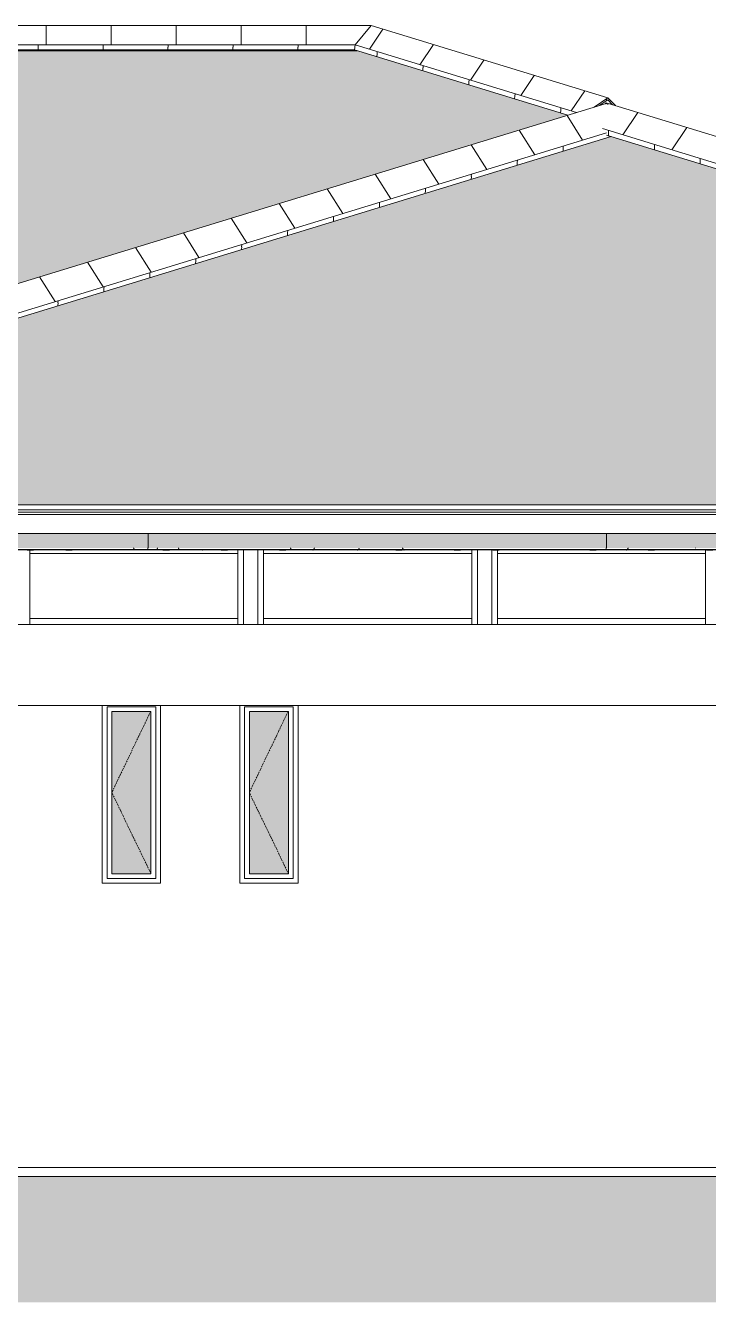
# Model space of a CAD drawing. Header units: millimetres. Extents: x -35517 to 139323, y -3702 to 5999.
# Drawn here: x 82137 to 85712, y -743 to 5938 of the extents above; entities that cross this region are included whole.
import ezdxf

# ---------------------------------------------------------------- set-up
doc = ezdxf.new("R2010")
doc.units = ezdxf.units.MM
doc.linetypes.add('Center', pattern=[31.75, 6.35, -4.7625, 15.875, -4.7625])
for name, color, linetype, lineweight in [('A-DETL-GENF', 92, 'Continuous', 5), ('A-DETL-THIN', 151, 'Continuous', 5), ('A-GLAZ', 151, 'Continuous', 5), ('A-GLAZ-CWMG', 51, 'Continuous', 5), ('A-ROOF', 132, 'Continuous', 9), ('A-ROOF-OTLN', 132, 'Continuous', 5), ('A-ROOF-PATT', 132, 'Continuous', 9), ('A-WALL', 113, 'Continuous', 9), ('C-TOPO', 7, 'Continuous', 5), ('I-WALL', 2, 'Continuous', 9), ('S-COLS', 52, 'Continuous', 5)]:
    doc.layers.add(name, color=color, linetype=linetype, lineweight=lineweight)

# ---------------------------------------------------------------- blocks, each defined once
blk = doc.blocks.new('Durowin 949 x 305 - NCS6 - NCS6-1327012-GENERAL WEST ELEVATION')
at = {"layer": 'A-GLAZ'}
blk.add_hatch(color=256, dxfattribs=at).paths.add_polyline_path([(-7178.2, 1500), (-6973.2, 1500), (-6973.2, 2349), (-7178.2, 2349), (-7178.2, 1705)])
for p, q in [((-7203.2, 1475), (-7203.2, 2374)), ((-7203.2, 2374), (-6948.2, 2374)), ((-7178.2, 2349), (-6973.2, 2349)), ((-7178.2, 1500), (-7178.2, 2349)), ((-6973.2, 2349), (-6973.2, 1500)), ((-6948.2, 2374), (-6948.2, 1475)), ((-6948.2, 1475), (-7203.2, 1475)), ((-6973.2, 1500), (-7178.2, 1500))]:
    blk.add_line(p, q, dxfattribs=at)
at = {"layer": 'A-GLAZ', "linetype": 'Center'}
for p in [(-6975.3, 2349), (-6973.2, 1500)]:
    blk.add_line(p, (-7178.2, 1924.5), dxfattribs=at)
blk = doc.blocks.new('FP_346-GENERAL WEST ELEVATION')
at = {"layer": 'A-ROOF-OTLN'}
blk.add_line((-11071.2, 3195), (1891.8, 3195), dxfattribs=at)
at = {"layer": 'A-ROOF-PATT', "lineweight": 5}
for p, q in [((-11077.9, 3197), (1898.5, 3197)), ((-7621.6, 3193.9), (-7588.1, 3193.9)), ((-7418.4, 3193.9), (-7384.9, 3193.9)), ((-7298.7, 3193.9), (-7298.9, 3193.8)), ((-7298.5, 3193.9), (-7298.7, 3193.9)), ((-7298.3, 3193.9), (-7298.5, 3193.9)), ((-7298.1, 3194), (-7298.3, 3193.9)), ((-7297.9, 3194.1), (-7298.1, 3194)), ((-7297.7, 3194.1), (-7297.9, 3194.1)), ((-7297.5, 3194.2), (-7297.7, 3194.1)), ((-7297.3, 3194.3), (-7297.5, 3194.2)), ((-7297.2, 3194.5), (-7297.3, 3194.3)), ((-7297, 3194.6), (-7297.2, 3194.5)), ((-7296.8, 3194.7), (-7297, 3194.6)), ((-7296.6, 3194.9), (-7296.8, 3194.7)), ((-7296.4, 3195.1), (-7296.6, 3194.9)), ((-7296.2, 3195.2), (-7296.4, 3195.1)), ((-7296, 3195.4), (-7296.2, 3195.2)), ((-7295.8, 3195.6), (-7296, 3195.4)), ((-7295.6, 3195.8), (-7295.8, 3195.6)), ((-7295.4, 3196.1), (-7295.6, 3195.8)), ((-7295.3, 3196.3), (-7295.4, 3196.1)), ((-7295.1, 3196.5), (-7295.3, 3196.3)), ((-7294.9, 3196.8), (-7295.1, 3196.5)), ((-7294.7, 3197), (-7294.9, 3196.8)), ((-7063.8, 3204.1), (-7064, 3204.5)), ((-7063.6, 3203.8), (-7063.8, 3204.1)), ((-7063.5, 3203.4), (-7063.6, 3203.8)), ((-7063.3, 3203), (-7063.5, 3203.4)), ((-7063.1, 3202.6), (-7063.3, 3203)), ((-7062.9, 3202.3), (-7063.1, 3202.6)), ((-7062.7, 3201.9), (-7062.9, 3202.3)), ((-7062.5, 3201.6), (-7062.7, 3201.9)), ((-7062.3, 3201.2), (-7062.5, 3201.6)), ((-7062.1, 3200.9), (-7062.3, 3201.2)), ((-7061.9, 3200.5), (-7062.1, 3200.9)), ((-7061.7, 3200.2), (-7061.9, 3200.5)), ((-7061.5, 3199.8), (-7061.7, 3200.2)), ((-7061.4, 3199.5), (-7061.5, 3199.8)), ((-7061.2, 3199.2), (-7061.4, 3199.5)), ((-7061, 3198.8), (-7061.2, 3199.2)), ((-7060.8, 3198.5), (-7061, 3198.8)), ((-7060.6, 3198.2), (-7060.8, 3198.5)), ((-7060.4, 3197.9), (-7060.6, 3198.2)), ((-7060.2, 3197.6), (-7060.4, 3197.9)), ((-7060, 3197.4), (-7060.2, 3197.6)), ((-7059.8, 3197.1), (-7060, 3197.4)), ((-7059.6, 3196.8), (-7059.8, 3197.1)), ((-7059.4, 3196.6), (-7059.6, 3196.8)), ((-7059.2, 3196.3), (-7059.4, 3196.6)), ((-7059.1, 3196.1), (-7059.2, 3196.3)), ((-7058.9, 3195.9), (-7059.1, 3196.1)), ((-7058.7, 3195.7), (-7058.9, 3195.9)), ((-7058.5, 3195.5), (-7058.7, 3195.7)), ((-7058.3, 3195.3), (-7058.5, 3195.5)), ((-7058.1, 3195.1), (-7058.3, 3195.3)), ((-7057.9, 3194.9), (-7058.1, 3195.1)), ((-7057.7, 3194.8), (-7057.9, 3194.9)), ((-7057.5, 3194.6), (-7057.7, 3194.8)), ((-7057.3, 3194.5), (-7057.5, 3194.6)), ((-7057.1, 3194.4), (-7057.3, 3194.5)), ((-7056.9, 3194.2), (-7057.1, 3194.4)), ((-7056.8, 3194.2), (-7056.9, 3194.2)), ((-7056.6, 3194.1), (-7056.8, 3194.2)), ((-7056.4, 3194), (-7056.6, 3194.1)), ((-7056.2, 3193.9), (-7056.4, 3194)), ((-7056, 3193.9), (-7056.2, 3193.9)), ((-7055.8, 3193.9), (-7056, 3193.9)), ((-7055.6, 3193.8), (-7055.8, 3193.9)), ((-6989.7, 3197), (-6989.7, 3204.5)), ((-6945.7, 3194.2), (-6945.9, 3194.1)), ((-6945.5, 3194.3), (-6945.7, 3194.2)), ((-6945.3, 3194.4), (-6945.5, 3194.3)), ((-6945.1, 3194.5), (-6945.3, 3194.4)), ((-6944.9, 3194.7), (-6945.1, 3194.5)), ((-6944.7, 3194.8), (-6944.9, 3194.7)), ((-6944.6, 3195), (-6944.7, 3194.8)), ((-6944.4, 3195.1), (-6944.6, 3195)), ((-6944.2, 3195.3), (-6944.4, 3195.1)), ((-6944, 3195.5), (-6944.2, 3195.3)), ((-6943.8, 3195.7), (-6944, 3195.5)), ((-6943.6, 3195.9), (-6943.8, 3195.7)), ((-6943.4, 3196.2), (-6943.6, 3195.9)), ((-6943.2, 3196.4), (-6943.4, 3196.2)), ((-6943, 3196.6), (-6943.2, 3196.4)), ((-6942.8, 3196.9), (-6943, 3196.6)), ((-6942.7, 3197.1), (-6942.8, 3196.9)), ((-6942.5, 3197.4), (-6942.7, 3197.1)), ((-6942.3, 3197.7), (-6942.5, 3197.4)), ((-6942.1, 3198), (-6942.3, 3197.7)), ((-6941.9, 3198.3), (-6942.1, 3198)), ((-6941.7, 3198.6), (-6941.9, 3198.3)), ((-6941.5, 3198.9), (-6941.7, 3198.6)), ((-6941.3, 3199.2), (-6941.5, 3198.9)), ((-6941.1, 3199.5), (-6941.3, 3199.2)), ((-6940.9, 3199.9), (-6941.1, 3199.5)), ((-6940.8, 3200.2), (-6940.9, 3199.9)), ((-6940.6, 3200.5), (-6940.8, 3200.2)), ((-6940.4, 3200.9), (-6940.6, 3200.5)), ((-6940.2, 3201.2), (-6940.4, 3200.9)), ((-6940, 3201.6), (-6940.2, 3201.2)), ((-6939.8, 3201.9), (-6940, 3201.6)), ((-6939.6, 3202.3), (-6939.8, 3201.9)), ((-6939.4, 3202.7), (-6939.6, 3202.3)), ((-6939.2, 3203), (-6939.4, 3202.7)), ((-6939.1, 3203.4), (-6939.2, 3203)), ((-6938.9, 3203.8), (-6939.1, 3203.4)), ((-6938.7, 3204.1), (-6938.9, 3203.8)), ((-6938.5, 3204.5), (-6938.7, 3204.1)), ((-6910.4, 3193.9), (-6876.9, 3193.9)), ((-6829.2, 3204.1), (-6829.4, 3204.5)), ((-6829, 3203.8), (-6829.2, 3204.1)), ((-6828.8, 3203.4), (-6829, 3203.8)), ((-6828.6, 3203), (-6828.8, 3203.4)), ((-6828.5, 3202.7), (-6828.6, 3203)), ((-6828.3, 3202.3), (-6828.5, 3202.7)), ((-6828.1, 3202), (-6828.3, 3202.3)), ((-6827.9, 3201.6), (-6828.1, 3202)), ((-6827.7, 3201.3), (-6827.9, 3201.6)), ((-6827.5, 3200.9), (-6827.7, 3201.3)), ((-6705.3, 3194.4), (-6705.5, 3194.6)), ((-6705.1, 3194.3), (-6705.3, 3194.4)), ((-6704.9, 3194.2), (-6705.1, 3194.3)), ((-6704.8, 3194.1), (-6704.9, 3194.2)), ((-6704.6, 3194.1), (-6704.8, 3194.1)), ((-6704.4, 3194), (-6704.6, 3194.1)), ((-6704.2, 3193.9), (-6704.4, 3194)), ((-6704, 3193.9), (-6704.2, 3193.9)), ((-6703.8, 3193.9), (-6704, 3193.9)), ((-6703.6, 3193.8), (-6703.8, 3193.9)), ((-6605.6, 3193.9), (-6572.1, 3193.9)), ((-6300.8, 3193.9), (-6267.3, 3193.9)), ((-6242.6, 3204.1), (-6242.8, 3204.5)), ((-6242.4, 3203.8), (-6242.6, 3204.1)), ((-6242.2, 3203.4), (-6242.4, 3203.8)), ((-6242, 3203), (-6242.2, 3203.4)), ((-6241.9, 3202.7), (-6242, 3203)), ((-6241.7, 3202.3), (-6241.9, 3202.7)), ((-6241.5, 3201.9), (-6241.7, 3202.3)), ((-6241.3, 3201.6), (-6241.5, 3201.9)), ((-6241.1, 3201.2), (-6241.3, 3201.6)), ((-6240.9, 3200.9), (-6241.1, 3201.2)), ((-6240.7, 3200.5), (-6240.9, 3200.9)), ((-6240.5, 3200.2), (-6240.7, 3200.5)), ((-6240.3, 3199.8), (-6240.5, 3200.2)), ((-6240.1, 3199.5), (-6240.3, 3199.8)), ((-6239.9, 3199.2), (-6240.1, 3199.5)), ((-6239.8, 3198.9), (-6239.9, 3199.2)), ((-6239.6, 3198.6), (-6239.8, 3198.9)), ((-6239.4, 3198.3), (-6239.6, 3198.6)), ((-6239.2, 3198), (-6239.4, 3198.3)), ((-6239, 3197.7), (-6239.2, 3198)), ((-6238.8, 3197.4), (-6239, 3197.7)), ((-6238.6, 3197.1), (-6238.8, 3197.4)), ((-6238.4, 3196.8), (-6238.6, 3197.1)), ((-6238.2, 3196.6), (-6238.4, 3196.8)), ((-6238, 3196.4), (-6238.2, 3196.6)), ((-6237.8, 3196.1), (-6238, 3196.4)), ((-6237.7, 3195.9), (-6237.8, 3196.1)), ((-6237.5, 3195.7), (-6237.7, 3195.9)), ((-6237.3, 3195.5), (-6237.5, 3195.7)), ((-6237.1, 3195.3), (-6237.3, 3195.5)), ((-6236.9, 3195.1), (-6237.1, 3195.3)), ((-6236.7, 3194.9), (-6236.9, 3195.1)), ((-6236.5, 3194.8), (-6236.7, 3194.9)), ((-6236.3, 3194.6), (-6236.5, 3194.8)), ((-6236.1, 3194.5), (-6236.3, 3194.6)), ((-6235.9, 3194.4), (-6236.1, 3194.5)), ((-6235.7, 3194.3), (-6235.9, 3194.4)), ((-6235.6, 3194.2), (-6235.7, 3194.3)), ((-6235.4, 3194.1), (-6235.6, 3194.2)), ((-6235.2, 3194), (-6235.4, 3194.1)), ((-6125.5, 3193.9), (-6125.7, 3193.8)), ((-6125.3, 3193.9), (-6125.5, 3193.9)), ((-6125.1, 3193.9), (-6125.3, 3193.9)), ((-6124.9, 3194), (-6125.1, 3193.9)), ((-6124.7, 3194.1), (-6124.9, 3194)), ((-6124.5, 3194.2), (-6124.7, 3194.1)), ((-6124.3, 3194.2), (-6124.5, 3194.2)), ((-6124.2, 3194.4), (-6124.3, 3194.2)), ((-6124, 3194.5), (-6124.2, 3194.4)), ((-6123.8, 3194.6), (-6124, 3194.5)), ((-6123.6, 3194.8), (-6123.8, 3194.6)), ((-6123.4, 3194.9), (-6123.6, 3194.8)), ((-6123.2, 3195.1), (-6123.4, 3194.9)), ((-6123, 3195.3), (-6123.2, 3195.1)), ((-6122.8, 3195.5), (-6123, 3195.3)), ((-6122.6, 3195.7), (-6122.8, 3195.5)), ((-6122.4, 3195.9), (-6122.6, 3195.7)), ((-6122.2, 3196.1), (-6122.4, 3195.9)), ((-6122, 3196.3), (-6122.2, 3196.1)), ((-6121.9, 3196.6), (-6122, 3196.3)), ((-6121.7, 3196.8), (-6121.9, 3196.6)), ((-6121.5, 3197.1), (-6121.7, 3196.8)), ((-6121.3, 3197.4), (-6121.5, 3197.1)), ((-6121.1, 3197.6), (-6121.3, 3197.4)), ((-6120.9, 3197.9), (-6121.1, 3197.6)), ((-6120.7, 3198.2), (-6120.9, 3197.9)), ((-6120.5, 3198.5), (-6120.7, 3198.2)), ((-6120.3, 3198.8), (-6120.5, 3198.5)), ((-6120.1, 3199.2), (-6120.3, 3198.8)), ((-6119.9, 3199.5), (-6120.1, 3199.2)), ((-6119.7, 3199.8), (-6119.9, 3199.5)), ((-6119.6, 3200.2), (-6119.7, 3199.8)), ((-6119.4, 3200.5), (-6119.6, 3200.2)), ((-6119.2, 3200.9), (-6119.4, 3200.5)), ((-6119, 3201.2), (-6119.2, 3200.9)), ((-6118.8, 3201.6), (-6119, 3201.2)), ((-6118.6, 3201.9), (-6118.8, 3201.6)), ((-6118.4, 3202.3), (-6118.6, 3201.9)), ((-6118.2, 3202.6), (-6118.4, 3202.3)), ((-6118, 3203), (-6118.2, 3202.6)), ((-6117.8, 3203.4), (-6118, 3203)), ((-6117.6, 3203.8), (-6117.8, 3203.4)), ((-6117.5, 3204.1), (-6117.6, 3203.8)), ((-6117.3, 3204.5), (-6117.5, 3204.1)), ((-5890.9, 3193.9), (-5891.1, 3193.8)), ((-5890.7, 3193.9), (-5890.9, 3193.9)), ((-5890.5, 3193.9), (-5890.7, 3193.9)), ((-5890.3, 3194), (-5890.5, 3193.9)), ((-5890.1, 3194.1), (-5890.3, 3194)), ((-5889.9, 3194.2), (-5890.1, 3194.1)), ((-5889.7, 3194.2), (-5889.9, 3194.2)), ((-5889.5, 3194.4), (-5889.7, 3194.2)), ((-5889.3, 3194.5), (-5889.5, 3194.4)), ((-5889.1, 3194.6), (-5889.3, 3194.5)), ((-5889, 3194.8), (-5889.1, 3194.6)), ((-5888.8, 3194.9), (-5889, 3194.8)), ((-5888.6, 3195.1), (-5888.8, 3194.9)), ((-5888.4, 3195.3), (-5888.6, 3195.1)), ((-5888.2, 3195.4), (-5888.4, 3195.3)), ((-5888, 3195.6), (-5888.2, 3195.4)), ((-5887.8, 3195.9), (-5888, 3195.6)), ((-5887.6, 3196.1), (-5887.8, 3195.9)), ((-5887.4, 3196.3), (-5887.6, 3196.1)), ((-5887.2, 3196.6), (-5887.4, 3196.3)), ((-5887, 3196.8), (-5887.2, 3196.6)), ((-5886.9, 3197.1), (-5887, 3196.8)), ((-5886.7, 3197.3), (-5886.9, 3197.1)), ((-5886.5, 3197.6), (-5886.7, 3197.3)), ((-5886.3, 3197.9), (-5886.5, 3197.6)), ((-5886.1, 3198.2), (-5886.3, 3197.9)), ((-5885.9, 3198.5), (-5886.1, 3198.2)), ((-5885.7, 3198.8), (-5885.9, 3198.5)), ((-5885.5, 3199.1), (-5885.7, 3198.8)), ((-5885.3, 3199.5), (-5885.5, 3199.1)), ((-5885.1, 3199.8), (-5885.3, 3199.5)), ((-5884.9, 3200.1), (-5885.1, 3199.8)), ((-5884.8, 3200.5), (-5884.9, 3200.1)), ((-5884.6, 3200.8), (-5884.8, 3200.5)), ((-5884.4, 3201.2), (-5884.6, 3200.8)), ((-5884.2, 3201.5), (-5884.4, 3201.2)), ((-5884, 3201.9), (-5884.2, 3201.5)), ((-5883.8, 3202.2), (-5884, 3201.9)), ((-5883.6, 3202.6), (-5883.8, 3202.2)), ((-5883.4, 3203), (-5883.6, 3202.6)), ((-5883.2, 3203.3), (-5883.4, 3203)), ((-5691.2, 3193.9), (-5657.7, 3193.9)), ((-5656, 3204.1), (-5656.2, 3204.5)), ((-5655.8, 3203.8), (-5656, 3204.1)), ((-5655.6, 3203.4), (-5655.8, 3203.8)), ((-5655.5, 3203), (-5655.6, 3203.4)), ((-5655.3, 3202.6), (-5655.5, 3203)), ((-5655.1, 3202.3), (-5655.3, 3202.6)), ((-5654.9, 3201.9), (-5655.1, 3202.3)), ((-5654.7, 3201.6), (-5654.9, 3201.9)), ((-5654.5, 3201.2), (-5654.7, 3201.6)), ((-5654.3, 3200.9), (-5654.5, 3201.2)), ((-5654.1, 3200.5), (-5654.3, 3200.9)), ((-5653.9, 3200.2), (-5654.1, 3200.5)), ((-5653.7, 3199.8), (-5653.9, 3200.2)), ((-5653.5, 3199.5), (-5653.7, 3199.8)), ((-5653.3, 3199.2), (-5653.5, 3199.5)), ((-5653.2, 3198.8), (-5653.3, 3199.2)), ((-5653, 3198.5), (-5653.2, 3198.8)), ((-5652.8, 3198.2), (-5653, 3198.5)), ((-5652.6, 3197.9), (-5652.8, 3198.2)), ((-5652.4, 3197.6), (-5652.6, 3197.9)), ((-5652.2, 3197.4), (-5652.4, 3197.6)), ((-5652, 3197.1), (-5652.2, 3197.4)), ((-5651.8, 3196.8), (-5652, 3197.1)), ((-5651.6, 3196.6), (-5651.8, 3196.8)), ((-5651.4, 3196.3), (-5651.6, 3196.6)), ((-5651.2, 3196.1), (-5651.4, 3196.3)), ((-5651.1, 3195.9), (-5651.2, 3196.1)), ((-5650.9, 3195.7), (-5651.1, 3195.9)), ((-5650.7, 3195.5), (-5650.9, 3195.7)), ((-5650.5, 3195.3), (-5650.7, 3195.5)), ((-5650.3, 3195.1), (-5650.5, 3195.3)), ((-5650.1, 3194.9), (-5650.3, 3195.1)), ((-5649.9, 3194.8), (-5650.1, 3194.9)), ((-5649.7, 3194.6), (-5649.9, 3194.8)), ((-5649.5, 3194.5), (-5649.7, 3194.6)), ((-5649.3, 3194.4), (-5649.5, 3194.5)), ((-5649.1, 3194.2), (-5649.3, 3194.4)), ((-5648.9, 3194.2), (-5649.1, 3194.2)), ((-5648.8, 3194.1), (-5648.9, 3194.2)), ((-5648.6, 3194), (-5648.8, 3194.1)), ((-5648.4, 3193.9), (-5648.6, 3194)), ((-5648.2, 3193.9), (-5648.4, 3193.9)), ((-5648, 3193.9), (-5648.2, 3193.9)), ((-5647.8, 3193.8), (-5648, 3193.9)), ((-5386.4, 3193.9), (-5352.9, 3193.9)), ((-5183.2, 3193.9), (-5149.7, 3193.9)), ((-4675.2, 3193.9), (-4641.7, 3193.9)), ((-4589.7, 3197), (-4589.7, 3204.5)), ((-4483, 3193.9), (-4483.2, 3193.8)), ((-4482.9, 3193.9), (-4483, 3193.9)), ((-4482.7, 3193.9), (-4482.9, 3193.9)), ((-4482.5, 3194), (-4482.7, 3193.9)), ((-4482.3, 3194.1), (-4482.5, 3194)), ((-4482.1, 3194.2), (-4482.3, 3194.1)), ((-4481.9, 3194.2), (-4482.1, 3194.2)), ((-4481.7, 3194.4), (-4481.9, 3194.2)), ((-4481.5, 3194.5), (-4481.7, 3194.4)), ((-4481.3, 3194.6), (-4481.5, 3194.5)), ((-4481.1, 3194.8), (-4481.3, 3194.6)), ((-4480.9, 3194.9), (-4481.1, 3194.8)), ((-4480.7, 3195.1), (-4480.9, 3194.9)), ((-4480.6, 3195.3), (-4480.7, 3195.1)), ((-4480.4, 3195.5), (-4480.6, 3195.3)), ((-4480.2, 3195.7), (-4480.4, 3195.5)), ((-4480, 3195.9), (-4480.2, 3195.7)), ((-4479.8, 3196.1), (-4480, 3195.9)), ((-4479.6, 3196.3), (-4479.8, 3196.1)), ((-4479.4, 3196.6), (-4479.6, 3196.3)), ((-4479.2, 3196.8), (-4479.4, 3196.6)), ((-4479, 3197.1), (-4479.2, 3196.8)), ((-4478.8, 3197.4), (-4479, 3197.1)), ((-4478.6, 3197.6), (-4478.8, 3197.4)), ((-4478.5, 3197.9), (-4478.6, 3197.6)), ((-4478.3, 3198.2), (-4478.5, 3197.9)), ((-4478.1, 3198.5), (-4478.3, 3198.2)), ((-4477.9, 3198.8), (-4478.1, 3198.5)), ((-4477.7, 3199.2), (-4477.9, 3198.8)), ((-4477.5, 3199.5), (-4477.7, 3199.2)), ((-4477.3, 3199.8), (-4477.5, 3199.5)), ((-4477.1, 3200.2), (-4477.3, 3199.8)), ((-4476.9, 3200.5), (-4477.1, 3200.2)), ((-4476.7, 3200.9), (-4476.9, 3200.5)), ((-4476.5, 3201.2), (-4476.7, 3200.9)), ((-4476.3, 3201.6), (-4476.5, 3201.2)), ((-4476.2, 3201.9), (-4476.3, 3201.6)), ((-4476, 3202.3), (-4476.2, 3201.9)), ((-4475.8, 3202.6), (-4476, 3202.3)), ((-4475.6, 3203), (-4475.8, 3202.6)), ((-4475.4, 3203.4), (-4475.6, 3203)), ((-4475.2, 3203.8), (-4475.4, 3203.4)), ((-4475, 3204.1), (-4475.2, 3203.8)), ((-4474.8, 3204.5), (-4475, 3204.1)), ((-4370.4, 3193.9), (-4336.9, 3193.9)), ((-4122.9, 3204.5), (-4123, 3204.3)), ((-4065.6, 3193.9), (-4032.1, 3193.9))]:
    blk.add_line(p, q, dxfattribs=at)
blk = doc.blocks.new('Rectangular Mullion - Sheerclip 15 - 75x50 Aluminium Top and Side A Edge Frame-V371-GENERAL WEST ELEVATION')
at = {"layer": 'A-GLAZ-CWMG'}
for p, q in [((-5159, 3175), (-5159, 3195.3)), ((-5159, 3175), (-4069.5, 3175)), ((-4069.5, 3195.3), (-4069.5, 3175))]:
    blk.add_line(p, q, dxfattribs=at)
blk = doc.blocks.new('Rectangular Mullion - Sheerclip 15 - 75x50 Aluminium Top and Side A Edge Frame-1463168-GENERAL WEST ELEVATION')
at = {"layer": 'A-GLAZ-CWMG'}
for p, q in [((-260.7, 2805), (-260.7, 2835)), ((-260.7, 2835), (828.8, 2835)), ((828.8, 2835), (828.8, 2805))]:
    blk.add_line(p, q, dxfattribs=at)
blk = doc.blocks.new('Rectangular Mullion - 30x75-V369-GENERAL WEST ELEVATION')
at = {"layer": 'A-GLAZ-CWMG'}
blk.add_line((-2709.9, 3175), (-2709.9, 2835), dxfattribs=at)
blk = doc.blocks.new('Rectangular Mullion - 30x75-V370-GENERAL WEST ELEVATION')
at = {"layer": 'A-GLAZ-CWMG'}
blk.add_line((-1620.3, 2835), (-1620.3, 3175), dxfattribs=at)
blk = doc.blocks.new('Rectangular Mullion - 30x75-V372-GENERAL WEST ELEVATION')
at = {"layer": 'A-GLAZ-CWMG'}
for p, q in [((-6413.6, 3195.3), (-6413.6, 2805)), ((-6383.6, 3175), (-6383.6, 2835))]:
    blk.add_line(p, q, dxfattribs=at)
blk = doc.blocks.new('Rectangular Mullion - 30x75-V373-GENERAL WEST ELEVATION')
at = {"layer": 'A-GLAZ-CWMG'}
for p, q in [((-5294, 2835), (-5294, 3175)), ((-5264, 2805), (-5264, 3195.3))]:
    blk.add_line(p, q, dxfattribs=at)
blk = doc.blocks.new('Rectangular Mullion - Sheerclip 15 - 75x50 Aluminium Top and Side A Edge Frame-V374-GENERAL WEST ELEVATION')
at = {"layer": 'A-GLAZ-CWMG'}
for p, q in [((-7608.2, 3175), (-7608.2, 3195)), ((-7608.2, 3175), (-6518.6, 3175)), ((-6518.6, 3195.3), (-6518.6, 3175))]:
    blk.add_line(p, q, dxfattribs=at)

msp = doc.modelspace()

# ---------------------------------------------------------------- hatches: boundary and pattern name
at = {"layer": 'A-DETL-GENF'}
h = msp.add_hatch(dxfattribs=at)
h.set_pattern_fill('FP_114', style=0, pattern_type=2)
h.set_pattern_definition([(45, (175660.06, 31652.85), (0, 179.99969), [127.279, -127.279]), (45, (175690.06, 31622.85), (0, 179.99969), [127.279, -127.279]), (45, (175720.06, 31592.85), (0, 179.99969), [127.279, -127.279]), (315, (175750.06, 31592.85), (179.99969, 0), [127.279, -127.279]), (315, (175780.06, 31622.85), (179.99969, 0), [127.279, -127.279]), (315, (175810.06, 31652.85), (179.99969, 0), [127.279, -127.279])])
h.paths.add_polyline_path([(77196.2, -743.3), (93854.7, -743.3), (93854.7, -1.9), (86946.8, -85), (76198.4, -85), (73994.5, 8.6), (72753.3, 65.1), (69933.7, 163.6), (66275.3, 163.6), (66223.2, 162.2), (66223.2, -743.3), (77131.2, -743.3)])
at = {"layer": 'A-ROOF-PATT', "lineweight": 5}
h = msp.add_hatch(dxfattribs=at)
h.set_pattern_fill('FP_102', color=256, style=0, pattern_type=2)
h.set_pattern_definition([(90, (79185.16, 5887.8), (-340, 2e-14), [])])
h.paths.add_polyline_path([(83492.9, 5837.3), (83861.8, 5837.3), (83945.9, 5938.3), (74424.4, 5938.3), (74424.4, 5837.3), (81765.9, 5837.3)])
h = msp.add_hatch(dxfattribs=at)
h.set_pattern_fill('FP_113', color=256, style=0, pattern_type=2)
h.set_pattern_definition([(56.095, (84500.75, 5705.3), (-318.35, 0.002), [])])
h.paths.add_polyline_path([(85020.6, 5483), (85113.9, 5511.5), (85185.2, 5559.4), (83945.9, 5938.3), (83861.8, 5837.3), (84897.3, 5520.7)])
h = msp.add_hatch(dxfattribs=at)
h.set_pattern_fill('FP_101', color=256, style=0, pattern_type=2)
h.set_pattern_definition([(90, (79143.1, 5831.33), (-340, 2e-14), [])])
h.paths.add_polyline_path([(74424.4, 5825.4), (83860.3, 5825.4), (83861.8, 5837.3), (74424.4, 5837.3)])
h = msp.add_hatch(dxfattribs=at)
h.set_pattern_fill('FP_100', color=256, style=0, pattern_type=2)
h.set_pattern_definition([(90, (79142.35, 5817.9), (-340, 2e-14), [])])
h.paths.add_polyline_path([(74496.9, 5810.4), (83858.4, 5810.4), (83860.3, 5825.4), (74424.4, 5825.4), (74424.4, 5815.4), (74443.2, 5810.4)])
h = msp.add_hatch(dxfattribs=at)
h.set_pattern_fill('FP_111', color=256, style=0, pattern_type=2)
h.set_pattern_definition([(86.56, (84457.1, 5635.15), (-244.88, -0.001), [])])
h.paths.add_polyline_path([(84975, 5469), (85000.4, 5476.8), (83860.3, 5825.4), (83858.4, 5810.4), (84806, 5520.7)])
h = msp.add_hatch(dxfattribs=at)
h.set_pattern_fill('FP_112', color=256, style=0, pattern_type=2)
h.set_pattern_definition([(86.56, (84458.3, 5648.73), (-244.88, -0.001), [])])
h.paths.add_polyline_path([(85000.4, 5476.8), (85020.6, 5483), (83861.8, 5837.3), (83860.3, 5825.4), (84856.9, 5520.7)])
h = msp.add_hatch(dxfattribs=at)
h.set_pattern_fill('FP_81', color=256, style=0, pattern_type=2)
h.set_pattern_definition([(0, (89766.58, -935.11), (323.85, 44.557), [76.2, -63.5, 88.9, -38.1, -165.1]), (0, (89766.58, -935.11), (323.85, 44.557), [-266.7, 114.3, -50.8]), (0, (89842.78, -933.254), (323.85, 44.557), [63.5, -241.3, 50.8, -76.2]), (0, (89995.18, -937.896), (323.85, 44.557), [38.1, -393.7]), (90, (89766.58, -935.11), (-107.95, 44.557), [42.701, -135.529]), (90, (89842.78, -935.11), (-107.95, 44.557), [41.773, -136.457]), (90, (89906.28, -935.11), (-107.95, 44.557), [38.988, -139.242]), (90, (89995.18, -937.9), (-107.95, 44.557), [42.701, -135.529]), (90, (90033.28, -937.9), (-107.95, 44.557), [42.701, -135.529]), (90, (90147.58, -935.11), (-107.95, 44.557), [40.844, -137.385])])
h.paths.add_polyline_path([(66655.9, 3431.1), (66769, 3431.1), (66769, 3435.3), (66742.4, 3457.6), (66669.6, 3435.3)])
h.paths.add_polyline_path([(78655.9, 3431.1), (78736.1, 3455.7), (78715.7, 3476.4), (78567.7, 3431.1)])
h.paths.add_polyline_path([(78533.3, 3431.1), (78534.6, 3452.5), (78664.2, 3539.6), (84975, 5469), (83872.1, 5806.2), (74548.2, 5806.2), (74548.2, 5784.4), (66851.2, 3431.1), (78532.9, 3431.1)])
h = msp.add_hatch(dxfattribs=at)
h.set_pattern_fill('FP_82', color=256, style=0, pattern_type=2)
h.set_pattern_definition([(90, (83929.4, 5849.78), (-240.42, 1e-14), [])])
h.paths.add_polyline_path([(83812.1, 5806.2), (83816.3, 5806.2), (83816.3, 5810.4), (83805.7, 5810.4), (83805.7, 5806.2)])
h = msp.add_hatch(dxfattribs=at)
h.set_pattern_fill('FP_83', color=256, style=0, pattern_type=2)
h.set_pattern_definition([(56.205, (87757.1, 4670.12), (-308.4, -0.001), [])])
h.paths.add_polyline_path([(83872.1, 5806.2), (83858.4, 5810.4), (83816.3, 5810.4), (83830, 5806.2), (83861.8, 5806.2)])
h = msp.add_hatch(dxfattribs=at)
h.set_pattern_fill('FP_84', color=256, style=0, pattern_type=2)
h.set_pattern_definition([(90, (87700.52, 4609.84), (-240.416, 1e-14), [])])
h.paths.add_polyline_path([(83830, 5806.2), (83816.3, 5810.4), (83816.3, 5806.2)])
h = msp.add_hatch(dxfattribs=at)
h.set_pattern_fill('FP_109', color=256, style=0, pattern_type=2)
h.set_pattern_definition([(90, (85178, 5486.34), (-240.42, 1e-14), [])])
h.paths.add_polyline_path([(85113.9, 5511.5), (85142.2, 5520.7), (85184.5, 5549.2), (85210.6, 5523.5), (85224.8, 5519.2), (85185.2, 5559.4), (85127.6, 5520.7)])
h = msp.add_hatch(dxfattribs=at)
h.set_pattern_fill('FP_110', color=256, style=0, pattern_type=2)
h.set_pattern_definition([(139.587, (84599.44, 5690.08), (-160.918, 0.002), [])])
h.paths.add_polyline_path([(85140.7, 5519.7), (85173.3, 5530.8), (85176.9, 5533.8), (85209.4, 5523.9), (85184.5, 5549.2), (85142.2, 5520.7)])
h = msp.add_hatch(dxfattribs=at)
h.set_pattern_fill('FP_90', color=256, style=0, pattern_type=2)
h.set_pattern_definition([(122.253, (81999.36, 4482.02), (-299.508, -0.002), [])])
h.paths.add_polyline_path([(78781.1, 3420.8), (85178.4, 5376.7), (85156.5, 5398.8), (85186.7, 5525.1), (85176.9, 5530.8), (78664.2, 3539.6), (78743.7, 3458.8)])
h = msp.add_hatch(dxfattribs=at)
h.set_pattern_fill('FP_96', color=256, style=0, pattern_type=2)
h.set_pattern_definition([(56.205, (88375.53, 4485.3), (-308.4, -0.001), [])])
h.paths.add_polyline_path([(91574.2, 3436.8), (91697.9, 3540.1), (85176.9, 5533.8), (85171.1, 5529), (85176.9, 5530.8), (85186.7, 5525.1), (85156.5, 5398.8), (91264.2, 3531.5)])
h = msp.add_hatch(dxfattribs=at)
h.set_pattern_fill('FP_80', color=256, style=0, pattern_type=2)
h.set_pattern_definition([(0, (89766.58, 3580.37), (323.85, 44.557), [76.2, -63.5, 88.9, -38.1, -165.1]), (0, (89766.58, 3580.37), (323.85, 44.557), [-266.7, 114.3, -50.8]), (0, (89842.78, 3582.23), (323.85, 44.557), [63.5, -241.3, 50.8, -76.2]), (0, (89995.18, 3577.587), (323.85, 44.557), [38.1, -393.7]), (90, (89766.58, 3580.37), (-107.95, 44.557), [42.701, -135.529]), (90, (89842.78, 3580.37), (-107.95, 44.557), [41.773, -136.457]), (90, (89906.28, 3580.37), (-107.95, 44.557), [38.988, -139.242]), (90, (89995.18, 3577.59), (-107.95, 44.557), [42.701, -135.529]), (90, (90033.28, 3577.59), (-107.95, 44.557), [42.701, -135.529]), (90, (90147.58, 3580.37), (-107.95, 44.557), [40.844, -137.385])])
h.paths.add_polyline_path([(78655.9, 3431.1), (78760.2, 3431.1), (78736.1, 3455.7), (78663.5, 3433.5)])
h.paths.add_polyline_path([(78902.7, 3431.1), (91502.7, 3431.1), (85202.7, 5357.2), (79175.4, 3514.5)])
h.paths.add_polyline_path([(91697.9, 3431.1), (91611.4, 3457.6), (91584.8, 3435.3), (91584.8, 3431.1), (91696, 3431.1)])
h = msp.add_hatch(dxfattribs=at)
h.set_pattern_fill('FP_87', color=256, style=0, pattern_type=2)
h.set_pattern_definition([(86.428, (82065.67, 4405.65), (-235.87, -0.002), [])])
h.paths.add_polyline_path([(78779.4, 3393.4), (85202.7, 5357.2), (85177.6, 5364.6), (78780.4, 3408.7)])
h = msp.add_hatch(dxfattribs=at)
h.set_pattern_fill('FP_86', color=256, style=0, pattern_type=2)
h.set_pattern_definition([(86.428, (82066.14, 4419.23), (-235.87, -0.002), [])])
h.paths.add_polyline_path([(78780.4, 3408.7), (85177.6, 5364.9), (85178.4, 5376.7), (78781.1, 3420.8)])
h = msp.add_hatch(dxfattribs=at)
h.set_pattern_fill('FP_95', color=256, style=0, pattern_type=2)
h.set_pattern_definition([(90, (88313.66, 4427.54), (-240.416, 1e-14), [])])
h.paths.add_polyline_path([(91574.2, 3424.6), (91574.2, 3436.8), (85156.5, 5398.8), (85173.6, 5381.5), (91450.4, 3462.5)])
h = msp.add_hatch(dxfattribs=at)
h.set_pattern_fill('FP_94', color=256, style=0, pattern_type=2)
h.set_pattern_definition([(90, (88313.66, 4413.8), (-240.416, 1e-14), [])])
h.paths.add_polyline_path([(91574.2, 3409.3), (91574.2, 3424.6), (85173.6, 5381.5), (85178.4, 5376.7), (85177.6, 5364.9), (91450.4, 3447.1)])
h = msp.add_hatch(dxfattribs=at)
h.set_pattern_fill('FP_97', color=256, style=0, pattern_type=2)
h.set_pattern_definition([(0, (91796.95, 0), (406.4, 101.6), [33.528, -271.272, 33.528, -271.272, -1625.6]), (0, (91796.95, 0), (406.4, 101.6), [-609.6, 33.528, -576.072, 33.528, -271.272, -711.2]), (0, (91796.95, 0), (406.4, 101.6), [-1524, 33.528, -169.672, 33.528, -474.472]), (120, (91949.35, 50.8), (-291.1882, 301.1527), [33.528, -271.272, 33.528, -271.272, -1625.6]), (120, (91949.35, 50.8), (-291.1882, 301.1527), [-609.6, 33.528, -576.072, 33.528, -271.272, -711.2]), (120, (91949.35, 50.8), (-291.1882, 301.1527), [-1524, 33.528, -169.672, 33.528, -474.472]), (240, (92000.15, 254), (-115.2118, -402.7527), [33.528, -271.272, 33.528, -271.272, -1625.6]), (240, (92000.15, 254), (-115.2118, -402.7527), [-609.6, 33.528, -576.072, 33.528, -271.272, -711.2]), (240, (92000.15, 254), (-115.2118, -402.7527), [-1524, 33.528, -169.672, 33.528, -474.472])])
h.paths.add_polyline_path([(78685.9, 3204.5), (91667.9, 3204.5), (91667.9, 3280.1), (78685.9, 3280.1), (78685.9, 3246.2)])
h = msp.add_hatch(dxfattribs=at)
h.set_pattern_fill('FP_98', color=256, style=0, pattern_type=2)
h.set_pattern_definition([(0, (85176.9, 3309.8), (0, 1200), []), (90, (85177, 3309.8), (-2400, 1e-13), [])])
h.paths.add_polyline_path([(78685.9, 3204.5), (91667.9, 3204.5), (91667.9, 3280.1), (78685.9, 3280.1), (78685.9, 3246.2)])

# ---------------------------------------------------------------- linework, layer by layer
at = {"layer": 'A-DETL-THIN'}
msp.add_line((86961.4, -85), (76198.4, -85), dxfattribs=at)
at = {"layer": 'A-ROOF'}
for p, q in [((74548.2, 5806.2), (83872.1, 5806.2)), ((78902.9, 3431.1), (91502.7, 3431.1)), ((91697.9, 3405), (78817.2, 3405))]:
    msp.add_line(p, q, dxfattribs=at)
at = {"layer": 'A-ROOF-OTLN'}
for p, q in [((83945.9, 5938.3), (74424.4, 5938.3)), ((83861.8, 5837.3), (83945.9, 5938.3)), ((85185.2, 5559.4), (83945.9, 5938.3)), ((83861.8, 5837.3), (74424.4, 5837.3)), ((83858.4, 5810.4), (83861.8, 5837.3)), ((85020.6, 5483), (83861.8, 5837.3)), ((83858.4, 5810.4), (74443.2, 5810.4)), ((83805.7, 5810.4), (83805.7, 5806.2)), ((83816.3, 5806.2), (83816.3, 5810.4)), ((83816.3, 5810.4), (83830, 5806.2)), ((84975, 5469), (83858.4, 5810.4)), ((85185.2, 5559.4), (85113.9, 5511.5)), ((85140.7, 5519.7), (85184.5, 5549.2)), ((85184.5, 5549.2), (85209.4, 5523.9)), ((85224.8, 5519.2), (85185.2, 5559.4)), ((78664.2, 3539.6), (85176.9, 5530.8)), ((85171.1, 5529), (85176.9, 5533.8)), ((91697.9, 3540.1), (85176.9, 5533.8)), ((85176.9, 5530.8), (85186.7, 5525.1)), ((78779.4, 3393.4), (85202.7, 5357.2)), ((85178.4, 5376.7), (78781.1, 3420.8)), ((91574.2, 3436.8), (85156.5, 5398.8)), ((91574.2, 3409.3), (85177.6, 5364.9)), ((91797.9, 3392.3), (66555.9, 3392.3)), ((91797.9, 3379.6), (66555.9, 3379.6)), ((91747.1, 3280.1), (78606.7, 3280.1))]:
    msp.add_line(p, q, dxfattribs=at)
at = {"layer": 'A-WALL'}
for p, q in [((82538.4, 1450), (82538.4, 2380)), ((82843.4, 2380), (82843.4, 1450)), ((83258.4, 1450), (83258.4, 2380)), ((83563.4, 2380), (83563.4, 1450)), ((82843.4, 1450), (82538.4, 1450)), ((83563.4, 1450), (83258.4, 1450))]:
    msp.add_line(p, q, dxfattribs=at)
at = {"layer": 'C-TOPO'}
for p, q in [((91056.8, -35.6), (75085, -38.1)), ((75085, -38.1), (91056.8, -35.6))]:
    msp.add_line(p, q, dxfattribs=at)
at = {"layer": 'I-WALL'}
for p, q in [((90797.9, 2805), (79443.6, 2805)), ((79506.8, 2380), (90797.9, 2380))]:
    msp.add_line(p, q, dxfattribs=at)
at = {"layer": 'S-COLS'}
for p, q in [((83278, 3195.3), (83278, 2805)), ((83353, 3195.3), (83353, 2805)), ((84502.5, 3195.3), (84502.5, 2805)), ((84577.5, 3195.3), (84577.5, 2805))]:
    msp.add_line(p, q, dxfattribs=at)

# ---------------------------------------------------------------- block references
at = {"layer": 'A-GLAZ'}
for p in [(89766.6, 0), (90486.6, 0)]:
    msp.add_blockref('Durowin 949 x 305 - NCS6 - NCS6-1327012-GENERAL WEST ELEVATION', p, dxfattribs=at)
at = {"layer": 'A-GLAZ-CWMG'}
for name, p in [('Rectangular Mullion - Sheerclip 15 - 75x50 Aluminium Top and Side A Edge Frame-V374-GENERAL WEST ELEVATION', (89766.6, 0)), ('Rectangular Mullion - 30x75-V369-GENERAL WEST ELEVATION', (84868.3, 0)), ('Rectangular Mullion - 30x75-V370-GENERAL WEST ELEVATION', (84868.3, 0)), ('Rectangular Mullion - 30x75-V372-GENERAL WEST ELEVATION', (89766.6, 0)), ('Rectangular Mullion - Sheerclip 15 - 75x50 Aluminium Top and Side A Edge Frame-V371-GENERAL WEST ELEVATION', (88542, 0)), ('Rectangular Mullion - 30x75-V373-GENERAL WEST ELEVATION', (89766.6, 0)), ('Rectangular Mullion - Sheerclip 15 - 75x50 Aluminium Top and Side A Edge Frame-V371-GENERAL WEST ELEVATION', (89766.6, 0)), ('Rectangular Mullion - 30x75-V369-GENERAL WEST ELEVATION', (87317.4, 0)), ('Rectangular Mullion - 30x75-V370-GENERAL WEST ELEVATION', (87317.4, 0)), ('Rectangular Mullion - Sheerclip 15 - 75x50 Aluminium Top and Side A Edge Frame-1463168-GENERAL WEST ELEVATION', (82419.1, 0)), ('Rectangular Mullion - Sheerclip 15 - 75x50 Aluminium Top and Side A Edge Frame-1463168-GENERAL WEST ELEVATION', (83643.7, 0)), ('Rectangular Mullion - Sheerclip 15 - 75x50 Aluminium Top and Side A Edge Frame-1463168-GENERAL WEST ELEVATION', (84868.3, 0))]:
    msp.add_blockref(name, p, dxfattribs=at)
at = {"layer": 'A-ROOF-OTLN'}
msp.add_blockref('FP_346-GENERAL WEST ELEVATION', (89766.6, 0), dxfattribs=at)

doc.saveas('drawing.dxf')
